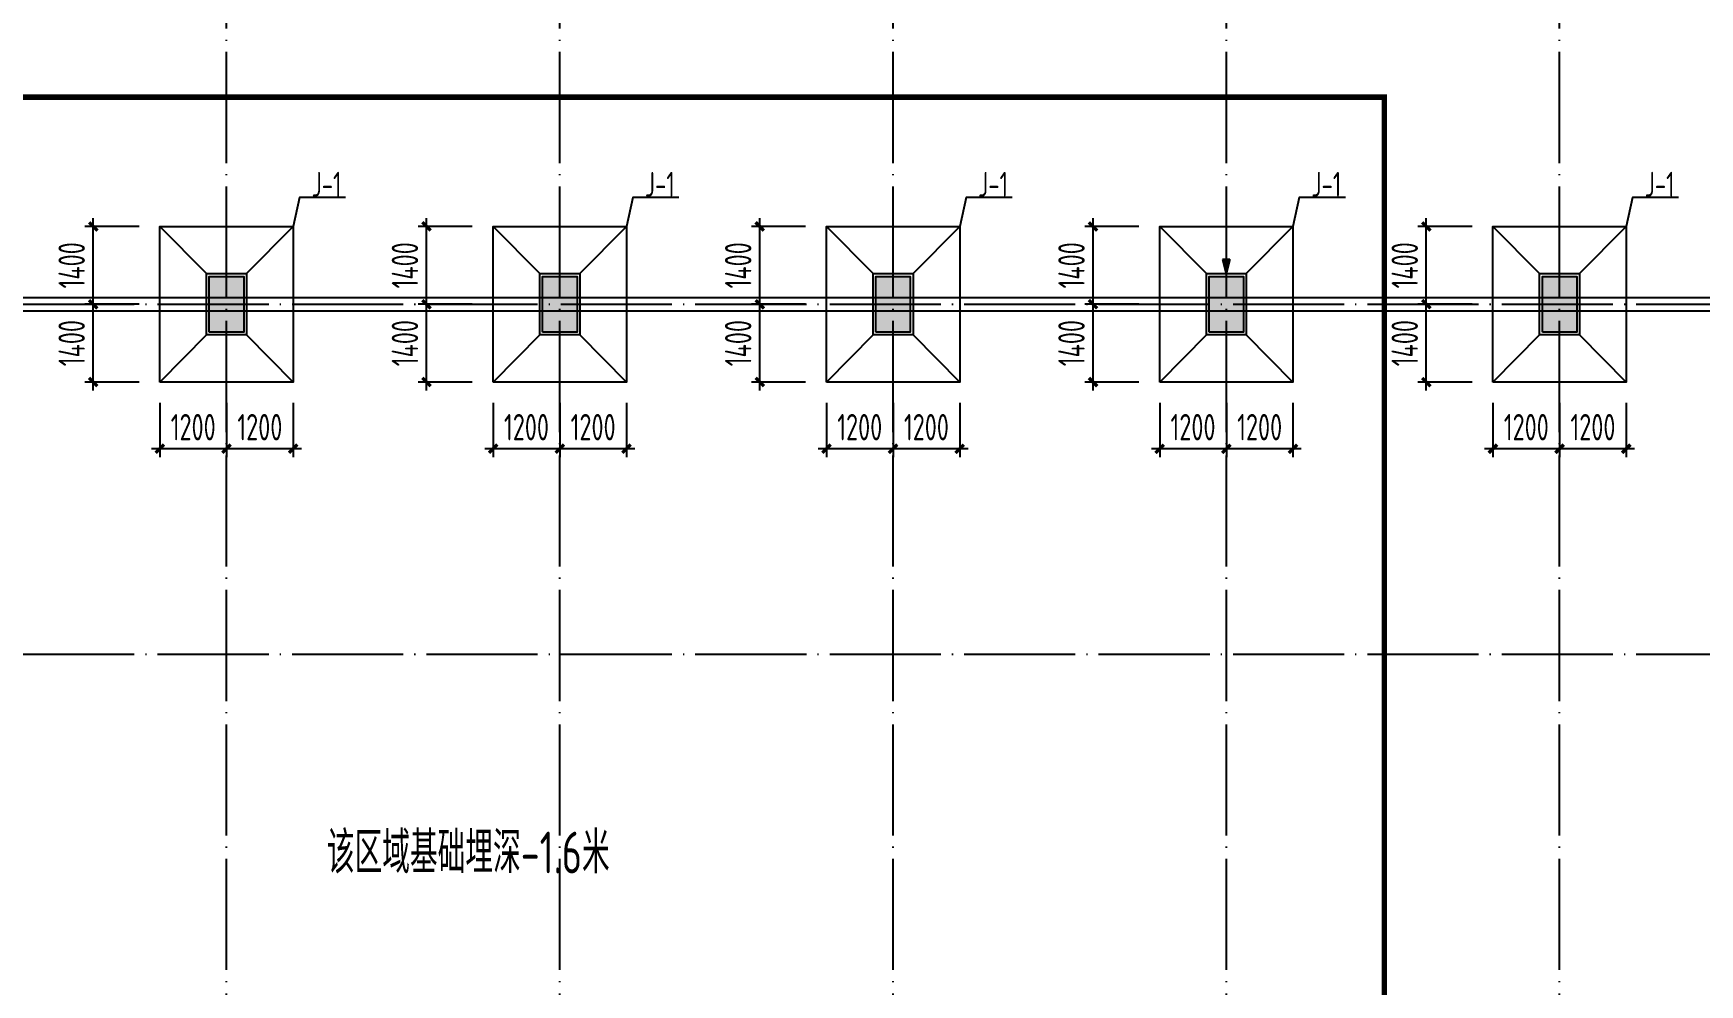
# Model space of a CAD drawing. Extents: x 2303022 to 2899168, y 17226141 to 18257813.
# Drawn here: x 2453829 to 2483829, y 18099136 to 18116255 of the extents above; entities that cross this region are included whole.
import ezdxf
from ezdxf.enums import TextEntityAlignment as Align

# ---------------------------------------------------------------- set-up
doc = ezdxf.new("R2010")
doc.units = 0
doc.header["$LTSCALE"] = 1000
doc.header["$MEASUREMENT"] = 0
for name, pattern in [('94', [0]), ('DASH', [0.35, 0.25, -0.1]), ('DOTE', [2.42, 2, -0.2, 0.02, -0.2])]:
    doc.linetypes.add(name, pattern=pattern)
doc.layers.get('Defpoints').update_dxf_attribs({"color": 250})
for name, color, linetype in [('1', 7, 'Continuous'), ('3', 3, 'Continuous'), ('3T_WOOD', 21, 'Continuous'), ('AXIS', 171, 'Continuous'), ('COLU', 253, 'Continuous'), ('COLU_DIM', 3, 'Continuous'), ('COLU_HATCH', 251, 'Continuous'), ('dim', 7, 'Continuous'), ('DOTE', 1, 'DOTE'), ('LVTRY', 6, 'Continuous'), ('搅拌桩', 136, 'Continuous')]:
    doc.layers.add(name, color=color, linetype=linetype)
doc.styles.add('TSSD_Dimension', font='Tssdeng.shx', dxfattribs={"width": 0.7, "bigfont": 'hztxt.shx'})
doc.styles.add('TSSD_REIN', font='tssdeng.shx', dxfattribs={"width": 0.7, "bigfont": 'tssdchn.shx'})
doc.dimstyles.new('TSSD_150_150', dxfattribs={"dimtxt": 475, "dimasz": 150, "dimexe": 150, "dimexo": 375, "dimgap": 150, "dimtad": 1, "dimdec": 0, "dimzin": 0, "dimdsep": 46, "dimtxsty": 'TSSD_Dimension', "dimblk": 'ARCHTICK', "dimcen": 0, "dimdle": 150, "dimclrt": 7, "dimadec": 0, "dimazin": 0, "dimtfac": 1, "dimtdec": 0, "dimtix": 1, "dimtmove": 2, "dimatfit": 3, "dimfxl": 0, "dimtolj": 1, "dimtzin": 0, "dimarcsym": 0})

# ---------------------------------------------------------------- blocks, each defined once
blk = doc.blocks.new('_ArchTick')
at = {"color": 0, "linetype": 'ByBlock', "const_width": 0.4}
blk.add_lwpolyline([(-0.5, -0.5), (0.5, 0.5)], dxfattribs=at)
blk = doc.blocks.new('*D565')
at = {"layer": 'COLU_DIM', "color": 0, "lineweight": -2}
for p, q in [((2457307, 18109605), (2457307, 18108630)), ((2458507, 18109605), (2458507, 18108630)), ((2458657, 18108780), (2457157, 18108780))]:
    blk.add_line(p, q, dxfattribs=at)
at = {"layer": 'Defpoints', "color": 0}
for p in [(2457307, 18109980), (2458507, 18109980), (2457307, 18108780)]:
    blk.add_point(p, dxfattribs=at)
at = {"layer": 'COLU_DIM', "color": 0, "lineweight": -2, "xscale": 150, "yscale": 150, "zscale": 150, "rotation": 180}
blk.add_blockref('_ArchTick', (2457307, 18108780), dxfattribs=at)
at = {"layer": 'COLU_DIM', "color": 0, "lineweight": -2, "xscale": 150, "yscale": 150, "zscale": 150}
blk.add_blockref('_ArchTick', (2458507, 18108780), dxfattribs=at)
at = {"layer": 'COLU_DIM', "color": 7, "insert": (2457907, 18109168), "char_height": 475, "attachment_point": 5, "style": 'TSSD_Dimension'}
blk.add_mtext('\\A1;1200', dxfattribs=at)
blk = doc.blocks.new('*D566')
at = {"layer": 'COLU_DIM', "color": 0, "lineweight": -2}
for p, q in [((2456107, 18109605), (2456107, 18108630)), ((2457307, 18109605), (2457307, 18108630)), ((2457457, 18108780), (2455957, 18108780))]:
    blk.add_line(p, q, dxfattribs=at)
at = {"layer": 'Defpoints', "color": 0}
for p in [(2456107, 18109980), (2457307, 18109980), (2456107, 18108780)]:
    blk.add_point(p, dxfattribs=at)
at = {"layer": 'COLU_DIM', "color": 0, "lineweight": -2, "xscale": 150, "yscale": 150, "zscale": 150, "rotation": 180}
blk.add_blockref('_ArchTick', (2456107, 18108780), dxfattribs=at)
at = {"layer": 'COLU_DIM', "color": 0, "lineweight": -2, "xscale": 150, "yscale": 150, "zscale": 150}
blk.add_blockref('_ArchTick', (2457307, 18108780), dxfattribs=at)
at = {"layer": 'COLU_DIM', "color": 7, "insert": (2456707, 18109168), "char_height": 475, "attachment_point": 5, "style": 'TSSD_Dimension'}
blk.add_mtext('\\A1;1200', dxfattribs=at)
blk = doc.blocks.new('*D567')
at = {"layer": 'COLU_DIM', "color": 0, "lineweight": -2}
for p, q in [((2455732, 18111380), (2454757, 18111380)), ((2454907, 18109830), (2454907, 18111530)), ((2455732, 18109980), (2454757, 18109980))]:
    blk.add_line(p, q, dxfattribs=at)
at = {"layer": 'Defpoints', "color": 0}
for p in [(2454907, 18111380), (2456107, 18111380), (2456107, 18109980)]:
    blk.add_point(p, dxfattribs=at)
at = {"layer": 'COLU_DIM', "color": 0, "lineweight": -2, "xscale": 150, "yscale": 150, "zscale": 150}
for p, rotation in [((2454907, 18111380), 90), ((2454907, 18109980), 270)]:
    blk.add_blockref('_ArchTick', p, dxfattribs=dict(at, rotation=rotation))
at = {"layer": 'COLU_DIM', "color": 7, "insert": (2454519, 18110680), "char_height": 475, "attachment_point": 5, "rotation": 90, "style": 'TSSD_Dimension'}
blk.add_mtext('\\A1;1400', dxfattribs=at)
blk = doc.blocks.new('*D568')
at = {"layer": 'COLU_DIM', "color": 0, "lineweight": -2}
for p, q in [((2454907, 18111230), (2454907, 18112930)), ((2455732, 18112780), (2454757, 18112780)), ((2455732, 18111380), (2454757, 18111380))]:
    blk.add_line(p, q, dxfattribs=at)
at = {"layer": 'Defpoints', "color": 0}
for p in [(2454907, 18112780), (2456107, 18112780), (2456107, 18111380)]:
    blk.add_point(p, dxfattribs=at)
at = {"layer": 'COLU_DIM', "color": 0, "lineweight": -2, "xscale": 150, "yscale": 150, "zscale": 150}
for p, rotation in [((2454907, 18112780), 90), ((2454907, 18111380), 270)]:
    blk.add_blockref('_ArchTick', p, dxfattribs=dict(at, rotation=rotation))
at = {"layer": 'COLU_DIM', "color": 7, "insert": (2454519, 18112080), "char_height": 475, "attachment_point": 5, "rotation": 90, "style": 'TSSD_Dimension'}
blk.add_mtext('\\A1;1400', dxfattribs=at)
blk = doc.blocks.new('*D569')
at = {"layer": 'COLU_DIM', "color": 0, "lineweight": -2}
for p, q in [((2463307, 18109605), (2463307, 18108630)), ((2464507, 18109605), (2464507, 18108630)), ((2464657, 18108780), (2463157, 18108780))]:
    blk.add_line(p, q, dxfattribs=at)
at = {"layer": 'Defpoints', "color": 0}
for p in [(2463307, 18109980), (2464507, 18109980), (2463307, 18108780)]:
    blk.add_point(p, dxfattribs=at)
at = {"layer": 'COLU_DIM', "color": 0, "lineweight": -2, "xscale": 150, "yscale": 150, "zscale": 150, "rotation": 180}
blk.add_blockref('_ArchTick', (2463307, 18108780), dxfattribs=at)
at = {"layer": 'COLU_DIM', "color": 0, "lineweight": -2, "xscale": 150, "yscale": 150, "zscale": 150}
blk.add_blockref('_ArchTick', (2464507, 18108780), dxfattribs=at)
at = {"layer": 'COLU_DIM', "color": 7, "insert": (2463907, 18109168), "char_height": 475, "attachment_point": 5, "style": 'TSSD_Dimension'}
blk.add_mtext('\\A1;1200', dxfattribs=at)
blk = doc.blocks.new('*D570')
at = {"layer": 'COLU_DIM', "color": 0, "lineweight": -2}
for p, q in [((2462107, 18109605), (2462107, 18108630)), ((2463307, 18109605), (2463307, 18108630)), ((2463457, 18108780), (2461957, 18108780))]:
    blk.add_line(p, q, dxfattribs=at)
at = {"layer": 'Defpoints', "color": 0}
for p in [(2462107, 18109980), (2463307, 18109980), (2462107, 18108780)]:
    blk.add_point(p, dxfattribs=at)
at = {"layer": 'COLU_DIM', "color": 0, "lineweight": -2, "xscale": 150, "yscale": 150, "zscale": 150, "rotation": 180}
blk.add_blockref('_ArchTick', (2462107, 18108780), dxfattribs=at)
at = {"layer": 'COLU_DIM', "color": 0, "lineweight": -2, "xscale": 150, "yscale": 150, "zscale": 150}
blk.add_blockref('_ArchTick', (2463307, 18108780), dxfattribs=at)
at = {"layer": 'COLU_DIM', "color": 7, "insert": (2462707, 18109168), "char_height": 475, "attachment_point": 5, "style": 'TSSD_Dimension'}
blk.add_mtext('\\A1;1200', dxfattribs=at)
blk = doc.blocks.new('*D571')
at = {"layer": 'COLU_DIM', "color": 0, "lineweight": -2}
for p, q in [((2461732, 18111380), (2460757, 18111380)), ((2460907, 18109830), (2460907, 18111530)), ((2461732, 18109980), (2460757, 18109980))]:
    blk.add_line(p, q, dxfattribs=at)
at = {"layer": 'Defpoints', "color": 0}
for p in [(2460907, 18111380), (2462107, 18111380), (2462107, 18109980)]:
    blk.add_point(p, dxfattribs=at)
at = {"layer": 'COLU_DIM', "color": 0, "lineweight": -2, "xscale": 150, "yscale": 150, "zscale": 150}
for p, rotation in [((2460907, 18111380), 90), ((2460907, 18109980), 270)]:
    blk.add_blockref('_ArchTick', p, dxfattribs=dict(at, rotation=rotation))
at = {"layer": 'COLU_DIM', "color": 7, "insert": (2460519, 18110680), "char_height": 475, "attachment_point": 5, "rotation": 90, "style": 'TSSD_Dimension'}
blk.add_mtext('\\A1;1400', dxfattribs=at)
blk = doc.blocks.new('*D572')
at = {"layer": 'COLU_DIM', "color": 0, "lineweight": -2}
for p, q in [((2460907, 18111230), (2460907, 18112930)), ((2461732, 18112780), (2460757, 18112780)), ((2461732, 18111380), (2460757, 18111380))]:
    blk.add_line(p, q, dxfattribs=at)
at = {"layer": 'Defpoints', "color": 0}
for p in [(2460907, 18112780), (2462107, 18112780), (2462107, 18111380)]:
    blk.add_point(p, dxfattribs=at)
at = {"layer": 'COLU_DIM', "color": 0, "lineweight": -2, "xscale": 150, "yscale": 150, "zscale": 150}
for p, rotation in [((2460907, 18112780), 90), ((2460907, 18111380), 270)]:
    blk.add_blockref('_ArchTick', p, dxfattribs=dict(at, rotation=rotation))
at = {"layer": 'COLU_DIM', "color": 7, "insert": (2460519, 18112080), "char_height": 475, "attachment_point": 5, "rotation": 90, "style": 'TSSD_Dimension'}
blk.add_mtext('\\A1;1400', dxfattribs=at)
blk = doc.blocks.new('*D589')
at = {"layer": 'COLU_DIM', "color": 0, "lineweight": -2}
for p, q in [((2469307, 18109605), (2469307, 18108630)), ((2470507, 18109605), (2470507, 18108630)), ((2470657, 18108780), (2469157, 18108780))]:
    blk.add_line(p, q, dxfattribs=at)
at = {"layer": 'Defpoints', "color": 0}
for p in [(2469307, 18109980), (2470507, 18109980), (2469307, 18108780)]:
    blk.add_point(p, dxfattribs=at)
at = {"layer": 'COLU_DIM', "color": 0, "lineweight": -2, "xscale": 150, "yscale": 150, "zscale": 150, "rotation": 180}
blk.add_blockref('_ArchTick', (2469307, 18108780), dxfattribs=at)
at = {"layer": 'COLU_DIM', "color": 0, "lineweight": -2, "xscale": 150, "yscale": 150, "zscale": 150}
blk.add_blockref('_ArchTick', (2470507, 18108780), dxfattribs=at)
at = {"layer": 'COLU_DIM', "color": 7, "insert": (2469907, 18109168), "char_height": 475, "attachment_point": 5, "style": 'TSSD_Dimension'}
blk.add_mtext('\\A1;1200', dxfattribs=at)
blk = doc.blocks.new('*D590')
at = {"layer": 'COLU_DIM', "color": 0, "lineweight": -2}
for p, q in [((2468107, 18109605), (2468107, 18108630)), ((2469307, 18109605), (2469307, 18108630)), ((2469457, 18108780), (2467957, 18108780))]:
    blk.add_line(p, q, dxfattribs=at)
at = {"layer": 'Defpoints', "color": 0}
for p in [(2468107, 18109980), (2469307, 18109980), (2468107, 18108780)]:
    blk.add_point(p, dxfattribs=at)
at = {"layer": 'COLU_DIM', "color": 0, "lineweight": -2, "xscale": 150, "yscale": 150, "zscale": 150, "rotation": 180}
blk.add_blockref('_ArchTick', (2468107, 18108780), dxfattribs=at)
at = {"layer": 'COLU_DIM', "color": 0, "lineweight": -2, "xscale": 150, "yscale": 150, "zscale": 150}
blk.add_blockref('_ArchTick', (2469307, 18108780), dxfattribs=at)
at = {"layer": 'COLU_DIM', "color": 7, "insert": (2468707, 18109168), "char_height": 475, "attachment_point": 5, "style": 'TSSD_Dimension'}
blk.add_mtext('\\A1;1200', dxfattribs=at)
blk = doc.blocks.new('*D591')
at = {"layer": 'COLU_DIM', "color": 0, "lineweight": -2}
for p, q in [((2467732, 18111380), (2466757, 18111380)), ((2466907, 18109830), (2466907, 18111530)), ((2467732, 18109980), (2466757, 18109980))]:
    blk.add_line(p, q, dxfattribs=at)
at = {"layer": 'Defpoints', "color": 0}
for p in [(2466907, 18111380), (2468107, 18111380), (2468107, 18109980)]:
    blk.add_point(p, dxfattribs=at)
at = {"layer": 'COLU_DIM', "color": 0, "lineweight": -2, "xscale": 150, "yscale": 150, "zscale": 150}
for p, rotation in [((2466907, 18111380), 90), ((2466907, 18109980), 270)]:
    blk.add_blockref('_ArchTick', p, dxfattribs=dict(at, rotation=rotation))
at = {"layer": 'COLU_DIM', "color": 7, "insert": (2466519, 18110680), "char_height": 475, "attachment_point": 5, "rotation": 90, "style": 'TSSD_Dimension'}
blk.add_mtext('\\A1;1400', dxfattribs=at)
blk = doc.blocks.new('*D592')
at = {"layer": 'COLU_DIM', "color": 0, "lineweight": -2}
for p, q in [((2466907, 18111230), (2466907, 18112930)), ((2467732, 18112780), (2466757, 18112780)), ((2467732, 18111380), (2466757, 18111380))]:
    blk.add_line(p, q, dxfattribs=at)
at = {"layer": 'Defpoints', "color": 0}
for p in [(2466907, 18112780), (2468107, 18112780), (2468107, 18111380)]:
    blk.add_point(p, dxfattribs=at)
at = {"layer": 'COLU_DIM', "color": 0, "lineweight": -2, "xscale": 150, "yscale": 150, "zscale": 150}
for p, rotation in [((2466907, 18112780), 90), ((2466907, 18111380), 270)]:
    blk.add_blockref('_ArchTick', p, dxfattribs=dict(at, rotation=rotation))
at = {"layer": 'COLU_DIM', "color": 7, "insert": (2466519, 18112080), "char_height": 475, "attachment_point": 5, "rotation": 90, "style": 'TSSD_Dimension'}
blk.add_mtext('\\A1;1400', dxfattribs=at)
blk = doc.blocks.new('*D593')
at = {"layer": 'COLU_DIM', "color": 0, "lineweight": -2}
for p, q in [((2475307, 18109605), (2475307, 18108630)), ((2476507, 18109605), (2476507, 18108630)), ((2476657, 18108780), (2475157, 18108780))]:
    blk.add_line(p, q, dxfattribs=at)
at = {"layer": 'Defpoints', "color": 0}
for p in [(2475307, 18109980), (2476507, 18109980), (2475307, 18108780)]:
    blk.add_point(p, dxfattribs=at)
at = {"layer": 'COLU_DIM', "color": 0, "lineweight": -2, "xscale": 150, "yscale": 150, "zscale": 150, "rotation": 180}
blk.add_blockref('_ArchTick', (2475307, 18108780), dxfattribs=at)
at = {"layer": 'COLU_DIM', "color": 0, "lineweight": -2, "xscale": 150, "yscale": 150, "zscale": 150}
blk.add_blockref('_ArchTick', (2476507, 18108780), dxfattribs=at)
at = {"layer": 'COLU_DIM', "color": 7, "insert": (2475907, 18109168), "char_height": 475, "attachment_point": 5, "style": 'TSSD_Dimension'}
blk.add_mtext('\\A1;1200', dxfattribs=at)
blk = doc.blocks.new('*D594')
at = {"layer": 'COLU_DIM', "color": 0, "lineweight": -2}
for p, q in [((2474107, 18109605), (2474107, 18108630)), ((2475307, 18109605), (2475307, 18108630)), ((2475457, 18108780), (2473957, 18108780))]:
    blk.add_line(p, q, dxfattribs=at)
at = {"layer": 'Defpoints', "color": 0}
for p in [(2474107, 18109980), (2475307, 18109980), (2474107, 18108780)]:
    blk.add_point(p, dxfattribs=at)
at = {"layer": 'COLU_DIM', "color": 0, "lineweight": -2, "xscale": 150, "yscale": 150, "zscale": 150, "rotation": 180}
blk.add_blockref('_ArchTick', (2474107, 18108780), dxfattribs=at)
at = {"layer": 'COLU_DIM', "color": 0, "lineweight": -2, "xscale": 150, "yscale": 150, "zscale": 150}
blk.add_blockref('_ArchTick', (2475307, 18108780), dxfattribs=at)
at = {"layer": 'COLU_DIM', "color": 7, "insert": (2474707, 18109168), "char_height": 475, "attachment_point": 5, "style": 'TSSD_Dimension'}
blk.add_mtext('\\A1;1200', dxfattribs=at)
blk = doc.blocks.new('*D595')
at = {"layer": 'COLU_DIM', "color": 0, "lineweight": -2}
for p, q in [((2473732, 18111380), (2472757, 18111380)), ((2472907, 18109830), (2472907, 18111530)), ((2473732, 18109980), (2472757, 18109980))]:
    blk.add_line(p, q, dxfattribs=at)
at = {"layer": 'Defpoints', "color": 0}
for p in [(2472907, 18111380), (2474107, 18111380), (2474107, 18109980)]:
    blk.add_point(p, dxfattribs=at)
at = {"layer": 'COLU_DIM', "color": 0, "lineweight": -2, "xscale": 150, "yscale": 150, "zscale": 150}
for p, rotation in [((2472907, 18111380), 90), ((2472907, 18109980), 270)]:
    blk.add_blockref('_ArchTick', p, dxfattribs=dict(at, rotation=rotation))
at = {"layer": 'COLU_DIM', "color": 7, "insert": (2472519, 18110680), "char_height": 475, "attachment_point": 5, "rotation": 90, "style": 'TSSD_Dimension'}
blk.add_mtext('\\A1;1400', dxfattribs=at)
blk = doc.blocks.new('*D596')
at = {"layer": 'COLU_DIM', "color": 0, "lineweight": -2}
for p, q in [((2472907, 18111230), (2472907, 18112930)), ((2473732, 18112780), (2472757, 18112780)), ((2473732, 18111380), (2472757, 18111380))]:
    blk.add_line(p, q, dxfattribs=at)
at = {"layer": 'Defpoints', "color": 0}
for p in [(2472907, 18112780), (2474107, 18112780), (2474107, 18111380)]:
    blk.add_point(p, dxfattribs=at)
at = {"layer": 'COLU_DIM', "color": 0, "lineweight": -2, "xscale": 150, "yscale": 150, "zscale": 150}
for p, rotation in [((2472907, 18112780), 90), ((2472907, 18111380), 270)]:
    blk.add_blockref('_ArchTick', p, dxfattribs=dict(at, rotation=rotation))
at = {"layer": 'COLU_DIM', "color": 7, "insert": (2472519, 18112080), "char_height": 475, "attachment_point": 5, "rotation": 90, "style": 'TSSD_Dimension'}
blk.add_mtext('\\A1;1400', dxfattribs=at)
blk = doc.blocks.new('*D581')
at = {"layer": 'COLU_DIM', "color": 0, "lineweight": -2}
for p, q in [((2481307, 18109605), (2481307, 18108630)), ((2482507, 18109605), (2482507, 18108630)), ((2482657, 18108780), (2481157, 18108780))]:
    blk.add_line(p, q, dxfattribs=at)
at = {"layer": 'Defpoints', "color": 0}
for p in [(2481307, 18109980), (2482507, 18109980), (2481307, 18108780)]:
    blk.add_point(p, dxfattribs=at)
at = {"layer": 'COLU_DIM', "color": 0, "lineweight": -2, "xscale": 150, "yscale": 150, "zscale": 150, "rotation": 180}
blk.add_blockref('_ArchTick', (2481307, 18108780), dxfattribs=at)
at = {"layer": 'COLU_DIM', "color": 0, "lineweight": -2, "xscale": 150, "yscale": 150, "zscale": 150}
blk.add_blockref('_ArchTick', (2482507, 18108780), dxfattribs=at)
at = {"layer": 'COLU_DIM', "color": 7, "insert": (2481907, 18109168), "char_height": 475, "attachment_point": 5, "style": 'TSSD_Dimension'}
blk.add_mtext('\\A1;1200', dxfattribs=at)
blk = doc.blocks.new('*D582')
at = {"layer": 'COLU_DIM', "color": 0, "lineweight": -2}
for p, q in [((2480107, 18109605), (2480107, 18108630)), ((2481307, 18109605), (2481307, 18108630)), ((2481457, 18108780), (2479957, 18108780))]:
    blk.add_line(p, q, dxfattribs=at)
at = {"layer": 'Defpoints', "color": 0}
for p in [(2480107, 18109980), (2481307, 18109980), (2480107, 18108780)]:
    blk.add_point(p, dxfattribs=at)
at = {"layer": 'COLU_DIM', "color": 0, "lineweight": -2, "xscale": 150, "yscale": 150, "zscale": 150, "rotation": 180}
blk.add_blockref('_ArchTick', (2480107, 18108780), dxfattribs=at)
at = {"layer": 'COLU_DIM', "color": 0, "lineweight": -2, "xscale": 150, "yscale": 150, "zscale": 150}
blk.add_blockref('_ArchTick', (2481307, 18108780), dxfattribs=at)
at = {"layer": 'COLU_DIM', "color": 7, "insert": (2480707, 18109168), "char_height": 475, "attachment_point": 5, "style": 'TSSD_Dimension'}
blk.add_mtext('\\A1;1200', dxfattribs=at)
blk = doc.blocks.new('*D583')
at = {"layer": 'COLU_DIM', "color": 0, "lineweight": -2}
for p, q in [((2479732, 18111380), (2478757, 18111380)), ((2478907, 18109830), (2478907, 18111530)), ((2479732, 18109980), (2478757, 18109980))]:
    blk.add_line(p, q, dxfattribs=at)
at = {"layer": 'Defpoints', "color": 0}
for p in [(2478907, 18111380), (2480107, 18111380), (2480107, 18109980)]:
    blk.add_point(p, dxfattribs=at)
at = {"layer": 'COLU_DIM', "color": 0, "lineweight": -2, "xscale": 150, "yscale": 150, "zscale": 150}
for p, rotation in [((2478907, 18111380), 90), ((2478907, 18109980), 270)]:
    blk.add_blockref('_ArchTick', p, dxfattribs=dict(at, rotation=rotation))
at = {"layer": 'COLU_DIM', "color": 7, "insert": (2478519, 18110680), "char_height": 475, "attachment_point": 5, "rotation": 90, "style": 'TSSD_Dimension'}
blk.add_mtext('\\A1;1400', dxfattribs=at)
blk = doc.blocks.new('*D584')
at = {"layer": 'COLU_DIM', "color": 0, "lineweight": -2}
for p, q in [((2478907, 18111230), (2478907, 18112930)), ((2479732, 18112780), (2478757, 18112780)), ((2479732, 18111380), (2478757, 18111380))]:
    blk.add_line(p, q, dxfattribs=at)
at = {"layer": 'Defpoints', "color": 0}
for p in [(2478907, 18112780), (2480107, 18112780), (2480107, 18111380)]:
    blk.add_point(p, dxfattribs=at)
at = {"layer": 'COLU_DIM', "color": 0, "lineweight": -2, "xscale": 150, "yscale": 150, "zscale": 150}
for p, rotation in [((2478907, 18112780), 90), ((2478907, 18111380), 270)]:
    blk.add_blockref('_ArchTick', p, dxfattribs=dict(at, rotation=rotation))
at = {"layer": 'COLU_DIM', "color": 7, "insert": (2478519, 18112080), "char_height": 475, "attachment_point": 5, "rotation": 90, "style": 'TSSD_Dimension'}
blk.add_mtext('\\A1;1400', dxfattribs=at)
blk = doc.blocks.new('A$C177878A3')
at = {"layer": '1', "linetype": '94'}
blk.add_hatch(color=6, dxfattribs=at).paths.add_polyline_path([(112, 433), (0, 0), (224, 0)])
at = {"layer": '1', "color": 6, "linetype": '94'}
for p, q in [((0, 0), (112, 433)), ((224, 0), (112, 433)), ((0, 0), (224, 0))]:
    blk.add_line(p, q, dxfattribs=at)
blk = doc.blocks.new('A$C32175502')
at = {"layer": '1', "linetype": '94'}
blk.add_blockref('A$C177878A3', (0, 0), dxfattribs=at)
blk = doc.blocks.new('A$C3C5B3CE3')
at = {"layer": '1', "linetype": '94', "rotation": 180}
blk.add_blockref('A$C32175502', (224, 433), dxfattribs=at)
blk = doc.blocks.new('A$C43EB326B')
at = {"layer": '搅拌桩'}
blk.add_blockref('A$C3C5B3CE3', (0, 0), dxfattribs=at)
blk = doc.blocks.new('A$C2BB7790D')
at = {"layer": 'dim'}
blk.add_blockref('A$C43EB326B', (0, 0), dxfattribs=at)

msp = doc.modelspace()

# ---------------------------------------------------------------- hatches: boundary and pattern name
at = {"layer": 'COLU_HATCH'}
for points in [[(2456997, 18110880.5), (2456997, 18111880.5), (2457617, 18111880.5), (2457617, 18110880.5)], [(2462997, 18110880.5), (2462997, 18111880.5), (2463617, 18111880.5), (2463617, 18110880.5)], [(2468997, 18110880.5), (2468997, 18111880.5), (2469617, 18111880.5), (2469617, 18110880.5)], [(2474997, 18110880.5), (2474997, 18111880.5), (2475617, 18111880.5), (2475617, 18110880.5)], [(2480997, 18110880.5), (2480997, 18111880.5), (2481617, 18111880.5), (2481617, 18110880.5)]]:
    msp.add_hatch(color=256, dxfattribs=at).paths.add_polyline_path(points)

# ---------------------------------------------------------------- linework, layer by layer
at = {"layer": '3T_WOOD'}
for points in [[(2459449.7, 18113300.9), (2458620.1, 18113300.9), (2458507, 18112780.5)], [(2465449.7, 18113300.9), (2464620.1, 18113300.9), (2464507, 18112780.5)], [(2471449.7, 18113300.9), (2470620.1, 18113300.9), (2470507, 18112780.5)], [(2477449.7, 18113300.9), (2476620.1, 18113300.9), (2476507, 18112780.5)], [(2483449.7, 18113300.9), (2482620.1, 18113300.9), (2482507, 18112780.5)]]:
    msp.add_lwpolyline(points, dxfattribs=at)
at = {"layer": 'AXIS', "linetype": 'DASH', "ltscale": 2, "const_width": 100}
msp.add_lwpolyline([(2447757.7, 18115107.8), (2478150.9, 18115107.8), (2478150.9, 18088061), (2447757.7, 18088061)], close=True, dxfattribs=at)
at = {"layer": 'COLU'}
for points in [[(2456107, 18109980.5), (2456107, 18112780.5), (2458507, 18112780.5), (2458507, 18109980.5)], [(2462107, 18109980.5), (2462107, 18112780.5), (2464507, 18112780.5), (2464507, 18109980.5)], [(2468107, 18109980.5), (2468107, 18112780.5), (2470507, 18112780.5), (2470507, 18109980.5)], [(2474107, 18109980.5), (2474107, 18112780.5), (2476507, 18112780.5), (2476507, 18109980.5)], [(2480107, 18109980.5), (2480107, 18112780.5), (2482507, 18112780.5), (2482507, 18109980.5)], [(2456947, 18110830.5), (2456947, 18111930.5), (2457667, 18111930.5), (2457667, 18110830.5)], [(2462947, 18110830.5), (2462947, 18111930.5), (2463667, 18111930.5), (2463667, 18110830.5)], [(2468947, 18110830.5), (2468947, 18111930.5), (2469667, 18111930.5), (2469667, 18110830.5)], [(2474947, 18110830.5), (2474947, 18111930.5), (2475667, 18111930.5), (2475667, 18110830.5)], [(2480947, 18110830.5), (2480947, 18111930.5), (2481667, 18111930.5), (2481667, 18110830.5)], [(2456997, 18110880.5), (2456997, 18111880.5), (2457617, 18111880.5), (2457617, 18110880.5)], [(2462997, 18110880.5), (2462997, 18111880.5), (2463617, 18111880.5), (2463617, 18110880.5)], [(2468997, 18110880.5), (2468997, 18111880.5), (2469617, 18111880.5), (2469617, 18110880.5)], [(2474997, 18110880.5), (2474997, 18111880.5), (2475617, 18111880.5), (2475617, 18110880.5)], [(2480997, 18110880.5), (2480997, 18111880.5), (2481617, 18111880.5), (2481617, 18110880.5)]]:
    msp.add_lwpolyline(points, close=True, dxfattribs=at)
at = {"layer": 'DOTE'}
for p, q in [((2457307, 18065519.9), (2457307, 18133380.5)), ((2463307, 18065519.9), (2463307, 18133380.5)), ((2469307, 18065519.9), (2469307, 18133380.5)), ((2475307, 18065519.9), (2475307, 18133380.5)), ((2481307, 18065519.9), (2481307, 18133380.5)), ((2388307, 18111380.5), (2502307, 18111380.5)), ((2388307, 18105080.5), (2502307, 18105080.5))]:
    msp.add_line(p, q, dxfattribs=at)
at = {"layer": 'LVTRY'}
for p, q in [((2456947, 18111930.5), (2456107, 18112780.5)), ((2457667, 18111930.5), (2458507, 18112780.5)), ((2462947, 18111930.5), (2462107, 18112780.5)), ((2463667, 18111930.5), (2464507, 18112780.5)), ((2468947, 18111930.5), (2468107, 18112780.5)), ((2469667, 18111930.5), (2470507, 18112780.5)), ((2474947, 18111930.5), (2474107, 18112780.5)), ((2475667, 18111930.5), (2476507, 18112780.5)), ((2480947, 18111930.5), (2480107, 18112780.5)), ((2481667, 18111930.5), (2482507, 18112780.5)), ((2391847, 18111500.5), (2498767, 18111500.5)), ((2391847, 18111260.5), (2498767, 18111260.5)), ((2456947, 18110830.5), (2456107, 18109980.5)), ((2457667, 18110830.5), (2458507, 18109980.5)), ((2462947, 18110830.5), (2462107, 18109980.5)), ((2463667, 18110830.5), (2464507, 18109980.5)), ((2468947, 18110830.5), (2468107, 18109980.5)), ((2469667, 18110830.5), (2470507, 18109980.5)), ((2474947, 18110830.5), (2474107, 18109980.5)), ((2475667, 18110830.5), (2476507, 18109980.5)), ((2480947, 18110830.5), (2480107, 18109980.5)), ((2481667, 18110830.5), (2482507, 18109980.5))]:
    msp.add_line(p, q, dxfattribs=at)

# ---------------------------------------------------------------- block references
at = {"layer": '3', "xscale": 0.599999999627471, "yscale": 0.6000000014901161, "zscale": 0.6}
msp.add_blockref('A$C2BB7790D', (2475238.1, 18111923.7), dxfattribs=at)

# ---------------------------------------------------------------- texts
at = {"layer": '3T_WOOD', "style": 'TSSD_REIN', "width": 0.7}
for s, height, p in [('J-1', 450, (2459375.7, 18113313.2)), ('J-1', 450, (2465375.7, 18113313.2)), ('J-1', 450, (2471375.7, 18113313.2)), ('J-1', 450, (2477375.7, 18113313.2)), ('J-1', 450, (2483375.7, 18113313.2)), ('该区域基础埋深-1.6米', 750, (2464205, 18101139.3))]:
    msp.add_text(s, height=height, dxfattribs=at).set_placement(p, align=Align.RIGHT)

# ---------------------------------------------------------------- dimensions: what is measured, and where the dimension line sits
at = {"layer": 'COLU_DIM'}
for base, p1, p2, angle, picture, middle in [((2454907, 18112780.5), (2456107, 18111380.5), (2456107, 18112780.5), 90, '*D568', (2454519.5, 18112080.5)), ((2460907, 18112780.5), (2462107, 18111380.5), (2462107, 18112780.5), 90, '*D572', (2460519.5, 18112080.5)), ((2466907, 18112780.5), (2468107, 18111380.5), (2468107, 18112780.5), 90, '*D592', (2466519.5, 18112080.5)), ((2472907, 18112780.5), (2474107, 18111380.5), (2474107, 18112780.5), 90, '*D596', (2472519.5, 18112080.5)), ((2478907, 18112780.5), (2480107, 18111380.5), (2480107, 18112780.5), 90, '*D584', (2478519.5, 18112080.5)), ((2454907, 18111380.5), (2456107, 18109980.5), (2456107, 18111380.5), 90, '*D567', (2454519.5, 18110680.5)), ((2460907, 18111380.5), (2462107, 18109980.5), (2462107, 18111380.5), 90, '*D571', (2460519.5, 18110680.5)), ((2466907, 18111380.5), (2468107, 18109980.5), (2468107, 18111380.5), 90, '*D591', (2466519.5, 18110680.5)), ((2472907, 18111380.5), (2474107, 18109980.5), (2474107, 18111380.5), 90, '*D595', (2472519.5, 18110680.5)), ((2478907, 18111380.5), (2480107, 18109980.5), (2480107, 18111380.5), 90, '*D583', (2478519.5, 18110680.5)), ((2456107, 18108780.5), (2457307, 18109980.5), (2456107, 18109980.5), 180, '*D566', (2456707, 18109168)), ((2457307, 18108780.5), (2458507, 18109980.5), (2457307, 18109980.5), 180, '*D565', (2457907, 18109168)), ((2462107, 18108780.5), (2463307, 18109980.5), (2462107, 18109980.5), 180, '*D570', (2462707, 18109168)), ((2463307, 18108780.5), (2464507, 18109980.5), (2463307, 18109980.5), 180, '*D569', (2463907, 18109168)), ((2468107, 18108780.5), (2469307, 18109980.5), (2468107, 18109980.5), 180, '*D590', (2468707, 18109168)), ((2469307, 18108780.5), (2470507, 18109980.5), (2469307, 18109980.5), 180, '*D589', (2469907, 18109168)), ((2474107, 18108780.5), (2475307, 18109980.5), (2474107, 18109980.5), 180, '*D594', (2474707, 18109168)), ((2475307, 18108780.5), (2476507, 18109980.5), (2475307, 18109980.5), 180, '*D593', (2475907, 18109168)), ((2480107, 18108780.5), (2481307, 18109980.5), (2480107, 18109980.5), 180, '*D582', (2480707, 18109168)), ((2481307, 18108780.5), (2482507, 18109980.5), (2481307, 18109980.5), 180, '*D581', (2481907, 18109168))]:
    dim = msp.add_linear_dim(base=base, p1=p1, p2=p2, angle=angle, dimstyle='TSSD_150_150', dxfattribs=at)
    dim.commit()
    dim.dimension.update_dxf_attribs({"geometry": picture, "text_midpoint": middle})

doc.saveas('drawing.dxf')
